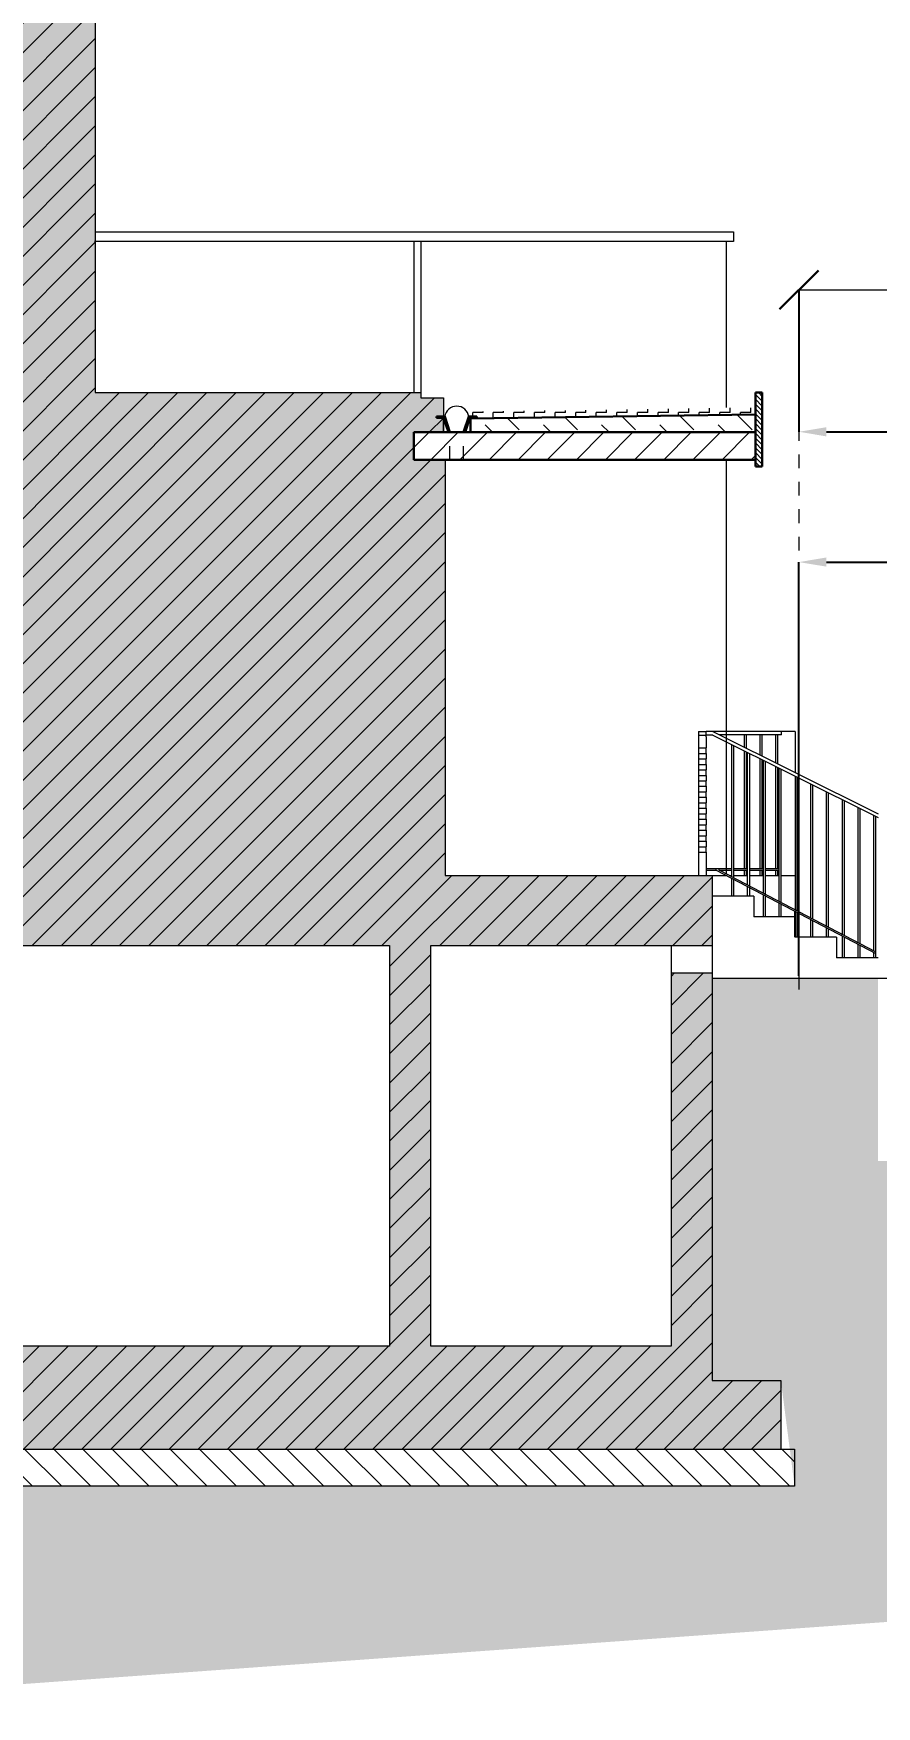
# Model space of a CAD drawing. Header units: millimetres. Extents: x -19 to 261, y -91 to 25.
# Drawn here: x 205.09 to 211.24, y -5.17 to 7.02 of the extents above; entities that cross this region are included whole.
import ezdxf

# ---------------------------------------------------------------- set-up
doc = ezdxf.new("R2010")
doc.units = ezdxf.units.MM
for name, pattern in [('ACAD_ISO14W100_S12', [0.06, 0, -0.03, 0, -0.03]), ('ALL_S14', [0.08, 0, -0.08]), ('NASCOSTA2_S2', [0.3, 0.2, -0.1])]:
    doc.linetypes.add(name, pattern=pattern)
doc.layers.get('0').update_dxf_attribs({"true_color": 0x000000})
doc.layers.add('XR$3$_47143', color=7, linetype='Continuous', true_color=0x000000)
doc.layers.add('XR$3$STANDARD_1', color=7, linetype='Continuous', lineweight=18, true_color=0x000000)
doc.layers.add('XR$3$Travi', color=7, linetype='NASCOSTA2_S2', lineweight=18, true_color=0x000000)
doc.styles.add('DIMSTYLE_4', font='arial.ttf')
doc.styles.add('DIMSTYLE_5', font='arial.ttf')
doc.dimstyles.new('DIMSTYLE_4', dxfattribs={"dimtxt": 0.2, "dimasz": 0.2, "dimexe": 0, "dimexo": 1e-06, "dimgap": 0.1, "dimtad": 0, "dimtoh": 1, "dimzin": 1, "dimdsep": 46, "dimtxsty": 'DIMSTYLE_4', "dimcen": 0, "dimadec": 0, "dimazin": 0, "dimtfac": 1, "dimtdec": 4, "dimtix": 1, "dimtofl": 0, "dimtmove": 1, "dimatfit": 3, "dimfxl": 1, "dimtolj": 1, "dimtzin": 1, "dimarcsym": 0})
doc.dimstyles.new('DIMSTYLE_5', dxfattribs={"dimtxt": 0.2, "dimasz": 0.2, "dimexe": 0, "dimexo": 1e-06, "dimgap": 0.1, "dimtad": 0, "dimtoh": 1, "dimzin": 1, "dimdsep": 46, "dimtxsty": 'DIMSTYLE_5', "dimcen": 0, "dimadec": 0, "dimazin": 0, "dimtfac": 1, "dimtdec": 4, "dimtix": 1, "dimtofl": 0, "dimtmove": 1, "dimatfit": 3, "dimfxl": 1, "dimtolj": 1, "dimtzin": 1, "dimarcsym": 0})
pattern_1 = [(135, (0, 0), (-0.21213203, -0.21213203), [0.2, -0.1]), (135, (-0.10607, -0.10607), (-0.21213203, -0.21213203), [0.2, -0.1])]
pattern_2 = [(45, (0, 0), (-0.21213203, 0.21213203), []), (45, (-0.10607, 0.10607), (-0.21213203, 0.21213203), [])]

# ---------------------------------------------------------------- blocks, each defined once
blk = doc.blocks.new('*D32')
at = {"color": 0, "lineweight": -2}
for p, q in [((210.671, 5.157), (210.671, 4.122)), ((226.671, 5.157), (226.671, 4.122)), ((210.871, 4.122), (218.082, 4.122)), ((226.471, 4.122), (219.26, 4.122))]:
    blk.add_line(p, q, dxfattribs=at)
at = {"color": 0}
for points in [[(210.871, 4.155), (210.871, 4.088), (210.671, 4.122)], [(226.471, 4.088), (226.471, 4.155), (226.671, 4.122)]]:
    blk.add_solid(points, dxfattribs=at)
at = {"layer": 'Defpoints', "color": 0}
for p in [(210.671, 5.157), (226.671, 5.157), (226.671, 4.122)]:
    blk.add_point(p, dxfattribs=at)
at = {"color": 0, "insert": (218.671, 4.122), "char_height": 0.2, "attachment_point": 5, "style": 'DIMSTYLE_4'}
blk.add_mtext('\\A1;16.00<>', dxfattribs=at)
blk = doc.blocks.new('*D37')
at = {"color": 0, "lineweight": -2}
for p, q in [((210.671, 0.157), (210.671, 3.172)), ((210.871, 3.172), (211.578, 3.172)), ((213.331, 3.172), (212.624, 3.172)), ((213.531, 0.007), (213.531, 3.172))]:
    blk.add_line(p, q, dxfattribs=at)
at = {"color": 0}
for points in [[(210.871, 3.206), (210.871, 3.139), (210.671, 3.172)], [(213.331, 3.139), (213.331, 3.206), (213.531, 3.172)]]:
    blk.add_solid(points, dxfattribs=at)
at = {"layer": 'Defpoints', "color": 0}
for p in [(213.531, 3.172), (210.671, 0.157), (213.531, 0.007)]:
    blk.add_point(p, dxfattribs=at)
at = {"color": 0, "insert": (212.101, 3.172), "char_height": 0.2, "attachment_point": 5, "style": 'DIMSTYLE_5'}
blk.add_mtext('\\A1;2.86<>', dxfattribs=at)

msp = doc.modelspace()

# ---------------------------------------------------------------- hatches: boundary and pattern name
at = {"layer": 'XR$3$STANDARD_1', "lineweight": 5, "true_color": 0xff0000}
h = msp.add_hatch(dxfattribs=at)
h.set_pattern_fill('TRATTEGGIO_5', color=1, scale=0.1, style=0, pattern_type=2)
h.set_pattern_definition(pattern_2)
h.paths.add_polyline_path([(205.544, 17.488), (206.069, 17.488), (206.069, 18.188), (204.284, 18.188), (204.284, 0.378), (207.689, 0.378), (207.689, -2.542), (204.284, -2.542), (204.284, -2.942), (204.297, -3.083), (204.284, -2.962), (204.284, -3.292), (210.539, -3.292), (210.539, -2.792), (210.039, -2.792), (210.039, 0.178), (209.739, 0.178), (209.739, -2.542), (207.989, -2.542), (207.989, 0.378), (210.039, 0.378), (210.039, 0.888), (208.094, 0.888), (208.094, 3.918), (207.865, 3.918), (207.865, 4.118), (208.081, 4.118), (208.081, 4.223), (208.031, 4.223), (208.031, 4.233), (208.081, 4.233), (208.081, 4.368), (207.915, 4.368), (207.915, 4.408), (205.544, 4.408)], flags=0)
at = {"layer": 'XR$3$STANDARD_1', "lineweight": 5, "true_color": 0xadadad}
msp.add_hatch(color=253, dxfattribs=at).paths.add_polyline_path([(205.544, 17.488), (206.069, 17.488), (206.069, 18.188), (204.284, 18.188), (204.284, 0.378), (207.689, 0.378), (207.689, -2.542), (204.284, -2.542), (204.284, -2.939), (204.297, -3.083), (204.284, -2.962), (204.284, -3.292), (210.539, -3.292), (210.539, -2.792), (210.039, -2.792), (210.039, 0.178), (209.739, 0.178), (209.739, -2.542), (207.989, -2.542), (207.989, 0.378), (210.039, 0.378), (210.039, 0.888), (208.094, 0.888), (208.094, 3.918), (207.865, 3.918), (207.865, 4.118), (208.081, 4.118), (208.081, 4.223), (208.031, 4.223), (208.031, 4.233), (208.081, 4.233), (208.081, 4.368), (207.915, 4.368), (207.915, 4.408), (205.544, 4.408)], flags=0)
at = {"layer": 'XR$3$STANDARD_1', "lineweight": 5, "true_color": 0x000000}
h = msp.add_hatch(dxfattribs=at)
h.set_pattern_fill('TRATTEGGIO_10', color=18, scale=0.1, style=0, pattern_type=2)
h.set_pattern_definition([(135, (0, 0), (-0.035355339, -0.035355339), []), (135, (-0.01768, -0.01768), (-0.035355339, -0.035355339), [])])
h.paths.add_polyline_path([(210.354, 3.868), (210.404, 3.868), (210.404, 4.408), (210.354, 4.408)], flags=0)
at = {"layer": 'XR$3$STANDARD_1', "lineweight": 5, "true_color": 0xff0000}
h = msp.add_hatch(dxfattribs=at)
h.set_pattern_fill('RETINO', color=1, scale=0.075, angle=90, style=0, pattern_type=2)
h.set_pattern_definition([(90, (302223.69419, 145575.136235), (-0.075, 0.075), [0.075, -0.075]), (180, (302223.69419, 145575.136235), (-0.075, -0.075), [0.075, -0.075])])
h.paths.add_polyline_path([(208.278, 4.223), (208.278, 4.218), (210.354, 4.248), (210.354, 4.298), (208.278, 4.268), (208.278, 4.233), (208.324, 4.233), (208.324, 4.223)], flags=0)
at = {"layer": 'XR$3$STANDARD_1', "lineweight": 5, "true_color": 0x000000}
h = msp.add_hatch(dxfattribs=at)
h.set_pattern_fill('TRATTEGGIO_8', color=18, scale=0.1, style=0, pattern_type=2)
h.set_pattern_definition(pattern_1)
h.paths.add_polyline_path([(208.278, 4.118), (210.354, 4.118), (210.354, 4.248), (208.278, 4.218)], flags=0)
h = msp.add_hatch(dxfattribs=at)
h.set_pattern_fill('TRATTEGGIO_5', color=18, scale=0.1, style=0, pattern_type=2)
h.set_pattern_definition(pattern_2)
h.paths.add_polyline_path([(210.354, 4.118), (207.865, 4.118), (207.865, 3.918), (210.354, 3.918)], flags=0)
at = {"layer": 'XR$3$STANDARD_1', "lineweight": 18, "true_color": 0x0000ff}
h = msp.add_hatch(dxfattribs=at)
h.set_pattern_fill('TRATTEGGIO_8', color=5, scale=0.1, style=0, pattern_type=2)
h.set_pattern_definition(pattern_1)
h.paths.add_polyline_path([(211.432, -4.543), (212.719, -5.168), (215.763, -4.621), (223.563, -4.93), (226.417, -4.455), (232.861, -5.073), (238.877, -4.36), (247.308, -4.543), (251.772, -2.242), (251.772, -0.012), (245.345, -0.012), (245.345, -0.262), (245.495, -0.262), (245.495, -0.462), (245.145, -0.462), (245.141, 0.086), (244.43, 0.086), (244.43, -0.042), (244.485, -0.232), (244.343, -0.762), (241.777, -0.762), (241.635, -0.232), (241.69, -0.042), (241.69, 0.038), (241.693, 0.095), (241.563, 0.049), (240.967, 0.09), (240.566, 0.096), (240.311, 0.077), (240.026, 0.083), (240.009, 0.097), (240.019, 0.038), (240.019, -0.042), (240.074, -0.232), (239.94, -0.732), (237.832, -0.732), (237.123, -3.377), (235.601, -3.377), (234.893, -0.732), (232.798, -0.732), (232.664, -0.232), (232.719, -0.042), (232.719, 0.038), (232.729, 0.104), (232.073, 0.084), (231.517, 0.052), (231.008, 0.044), (230.427, 0.044), (229.919, 0.052), (229.638, 0.067), (229.476, 0.084), (229.48, 0.038), (229.48, -0.042), (229.535, -0.232), (229.427, -0.632), (226.843, -0.632), (226.587, -1.192), (226.474, -1.439), (225.404, -1.439), (223.477, -1.439), (223.297, -3.868), (220.244, -3.868), (220.048, -2.484), (218.028, -2.484), (216.913, -1.192), (211.247, -1.192), (211.247, 0.138), (210.039, 0.138), (210.039, -2.792), (210.539, -2.792), (210.639, -3.562), (204.284, -3.562), (204.284, -5.057)], flags=0)
at = {"layer": 'XR$3$STANDARD_1', "lineweight": 5, "true_color": 0x000000}
h = msp.add_hatch(dxfattribs=at)
h.set_pattern_fill('TRATTEGGIO_5', color=18, scale=0.1, angle=90, style=0, pattern_type=2)
h.set_pattern_definition([(135, (0, 0), (-0.21213203, -0.21213203), []), (135, (-0.10607, -0.10607), (-0.21213203, -0.21213203), [])])
h.paths.add_polyline_path([(204.284, -3.562), (210.639, -3.562), (210.639, -3.292), (204.284, -3.292)], flags=0)

# ---------------------------------------------------------------- linework, layer by layer
at = {"layer": 'XR$3$_47143', "color": 18, "lineweight": 5, "true_color": 0x000000}
for p, q in [((210.144, 0.899), (210.144, 3.918)), ((210.039, 0.888), (210.144, 0.888)), ((210.165, 0.888), (210.182, 0.888)), ((210.197, 0.888), (210.297, 0.888)), ((210.312, 0.888), (210.412, 0.888)), ((210.427, 0.888), (210.527, 0.888)), ((210.542, 0.888), (210.643, 0.888))]:
    msp.add_line(p, q, dxfattribs=at)
at = {"layer": 'XR$3$STANDARD_1', "color": 18, "lineweight": 18, "true_color": 0x000000}
for p, q in [((205.544, 17.488), (205.544, 4.408)), ((205.544, 4.408), (207.915, 4.408)), ((207.915, 4.408), (207.915, 4.368)), ((207.915, 4.368), (208.081, 4.368)), ((208.081, 4.368), (208.081, 4.233)), ((208.081, 4.223), (208.081, 4.118)), ((208.081, 4.223), (208.081, 4.118)), ((208.081, 4.118), (208.081, 4.218)), ((208.094, 3.918), (208.094, 0.888)), ((209.94, 1.938), (209.995, 1.938)), ((209.94, 1.938), (209.94, 1.898)), ((209.94, 1.91), (209.995, 1.91)), ((209.995, 1.898), (209.995, 1.938)), ((209.94, 1.818), (209.995, 1.818)), ((209.94, 1.818), (209.94, 1.778)), ((209.94, 1.778), (209.995, 1.778)), ((209.94, 1.738), (209.995, 1.738)), ((209.94, 1.738), (209.94, 1.698)), ((209.995, 1.778), (209.995, 1.818)), ((209.995, 1.698), (209.995, 1.738)), ((209.94, 1.698), (209.995, 1.698)), ((209.94, 1.658), (209.995, 1.658)), ((209.94, 1.658), (209.94, 1.618)), ((209.94, 1.618), (209.995, 1.618)), ((209.995, 1.618), (209.995, 1.658)), ((210.643, 1.611), (210.643, 0.639)), ((209.94, 1.578), (209.995, 1.578)), ((209.94, 1.578), (209.94, 1.538)), ((209.94, 1.538), (209.995, 1.538)), ((209.94, 1.498), (209.995, 1.498)), ((209.94, 1.498), (209.94, 1.458)), ((209.995, 1.538), (209.995, 1.578)), ((209.995, 1.458), (209.995, 1.498)), ((209.94, 1.458), (209.995, 1.458)), ((209.94, 1.418), (209.995, 1.418)), ((209.94, 1.418), (209.94, 1.378)), ((209.94, 1.378), (209.995, 1.378)), ((209.995, 1.378), (209.995, 1.418)), ((209.94, 1.338), (209.995, 1.338)), ((209.94, 1.338), (209.94, 1.298)), ((209.94, 1.298), (209.995, 1.298)), ((209.94, 1.258), (209.995, 1.258)), ((209.94, 1.258), (209.94, 1.218)), ((209.995, 1.298), (209.995, 1.338)), ((209.995, 1.218), (209.995, 1.258)), ((209.94, 1.218), (209.995, 1.218)), ((209.94, 1.178), (209.995, 1.178)), ((209.94, 1.178), (209.94, 1.138)), ((209.94, 1.138), (209.995, 1.138)), ((209.94, 1.098), (209.995, 1.098)), ((209.94, 1.098), (209.94, 1.058)), ((209.995, 1.138), (209.995, 1.178)), ((209.995, 1.058), (209.995, 1.098)), ((209.94, 1.058), (209.995, 1.058)), ((208.094, 0.888), (210.039, 0.888)), ((210.039, 0.888), (210.039, -2.792)), ((204.284, 0.378), (207.689, 0.378)), ((207.689, 0.378), (207.689, -2.542)), ((207.989, 0.378), (209.739, 0.378)), ((207.989, -2.542), (207.989, 0.378)), ((209.739, 0.378), (209.739, -2.542)), ((209.739, 0.378), (210.039, 0.378)), ((209.739, 0.178), (210.039, 0.178)), ((213.486, 0.138), (210.039, 0.138)), ((207.689, -2.542), (204.284, -2.542)), ((209.739, -2.542), (207.989, -2.542)), ((210.039, -2.792), (210.539, -2.792)), ((210.539, -2.792), (210.539, -3.292)), ((204.284, -3.292), (210.639, -3.292)), ((210.639, -3.292), (210.639, -3.562)), ((210.639, -3.562), (204.284, -3.562))]:
    msp.add_line(p, q, dxfattribs=at)
at = {"layer": 'XR$3$STANDARD_1', "color": 18, "lineweight": 5, "true_color": 0x000000}
for p, q in [((207.865, 5.508), (205.539, 5.508)), ((205.544, 5.578), (210.194, 5.578)), ((210.194, 5.508), (207.915, 5.508)), ((210.144, 4.298), (210.144, 5.508)), ((210.194, 5.578), (210.194, 5.508))]:
    msp.add_line(p, q, dxfattribs=at)
at = {"layer": 'XR$3$STANDARD_1', "color": 32, "lineweight": 18, "true_color": 0xcc6600}
for p, q in [((207.915, 5.508), (207.865, 5.508)), ((207.865, 5.508), (207.865, 4.408)), ((207.915, 5.508), (207.915, 4.408))]:
    msp.add_line(p, q, dxfattribs=at)
at = {"layer": 'XR$3$STANDARD_1', "color": 1, "lineweight": 30, "true_color": 0xff0000}
for p, q in [((210.53, 5.016), (210.813, 5.298)), ((210.53, 5.016), (210.813, 5.298)), ((210.354, 4.408), (210.404, 4.408)), ((210.354, 4.408), (210.354, 3.868)), ((210.404, 4.408), (210.404, 3.868)), ((207.865, 4.118), (207.865, 3.918)), ((210.354, 3.918), (207.865, 3.918)), ((210.404, 3.868), (210.354, 3.868))]:
    msp.add_line(p, q, dxfattribs=at)
at = {"layer": 'XR$3$STANDARD_1', "color": 1, "lineweight": 18, "true_color": 0xff0000}
for p, q in [((210.671, 5.157), (232.871, 5.157)), ((210.043, 1.938), (209.995, 1.938)), ((210.043, 1.91), (209.995, 1.91)), ((210.043, 1.938), (211.247, 1.338)), ((210.043, 1.91), (211.247, 1.31)), ((210.182, 0.879), (210.182, 1.841)), ((210.197, 0.872), (210.197, 1.833)), ((210.297, 0.819), (210.297, 1.784)), ((210.312, 0.812), (210.312, 1.776)), ((210.412, 0.759), (210.412, 1.726)), ((210.427, 0.752), (210.427, 1.719)), ((210.527, 0.699), (210.527, 1.669)), ((210.542, 0.692), (210.542, 1.662)), ((210.657, 0.632), (210.657, 1.604)), ((210.757, 0.579), (210.757, 1.554)), ((210.772, 0.572), (210.772, 1.547)), ((210.872, 0.519), (210.872, 1.497)), ((210.887, 0.512), (210.887, 1.49)), ((210.987, 0.459), (210.987, 1.44)), ((211.002, 0.452), (211.002, 1.432)), ((211.102, 0.399), (211.102, 1.382)), ((211.117, 0.392), (211.117, 1.375)), ((211.217, 0.339), (211.217, 1.325)), ((211.232, 0.288), (211.232, 1.318)), ((210.067, 0.928), (211.232, 0.32)), ((210.165, 0.888), (210.089, 0.928)), ((210.165, 0.888), (211.232, 0.332)), ((210.182, 0.738), (210.182, 0.868)), ((210.197, 0.738), (210.197, 0.86)), ((210.341, 0.738), (210.039, 0.738)), ((210.297, 0.738), (210.297, 0.808)), ((210.312, 0.738), (210.312, 0.8)), ((210.341, 0.738), (210.341, 0.588)), ((210.412, 0.588), (210.412, 0.748)), ((210.427, 0.588), (210.427, 0.74)), ((210.527, 0.588), (210.527, 0.688)), ((210.542, 0.588), (210.542, 0.68)), ((210.642, 0.438), (210.642, 0.628)), ((210.643, 0.628), (210.643, 0.438)), ((210.657, 0.438), (210.657, 0.62)), ((210.643, 0.588), (210.341, 0.588)), ((210.643, 0.588), (210.643, 0.438)), ((210.757, 0.438), (210.757, 0.568)), ((210.772, 0.438), (210.772, 0.56)), ((210.872, 0.438), (210.872, 0.508)), ((210.887, 0.438), (210.887, 0.5)), ((210.945, 0.438), (210.643, 0.438)), ((210.945, 0.438), (210.945, 0.288)), ((210.987, 0.288), (210.987, 0.448)), ((211.002, 0.288), (211.002, 0.44)), ((211.102, 0.288), (211.102, 0.388)), ((211.117, 0.288), (211.117, 0.38)), ((211.247, 0.288), (210.945, 0.288)), ((211.217, 0.288), (211.217, 0.328))]:
    msp.add_line(p, q, dxfattribs=at)
at = {"layer": 'XR$3$STANDARD_1', "color": 1, "linetype": 'ALL_S14', "lineweight": 18, "true_color": 0xff0000}
msp.add_line((210.671, 5.157), (210.671, -0.012), dxfattribs=at)
at = {"layer": 'XR$3$STANDARD_1', "color": 18, "lineweight": 30, "true_color": 0x000000}
for p, q in [((208.031, 4.233), (208.09, 4.233)), ((208.031, 4.233), (208.031, 4.223)), ((208.031, 4.223), (208.081, 4.223)), ((208.081, 4.223), (208.118, 4.118)), ((208.09, 4.233), (208.128, 4.118)), ((208.266, 4.233), (208.228, 4.118)), ((208.274, 4.223), (208.238, 4.118)), ((208.324, 4.233), (208.266, 4.233)), ((208.324, 4.223), (208.274, 4.223)), ((208.278, 4.218), (210.354, 4.248)), ((208.278, 4.118), (208.278, 4.218)), ((208.324, 4.233), (208.324, 4.223)), ((210.354, 4.118), (207.865, 4.118)), ((210.643, 0.888), (210.642, 0.888))]:
    msp.add_line(p, q, dxfattribs=at)
at = {"layer": 'XR$3$STANDARD_1', "color": 18, "linetype": 'ACAD_ISO14W100_S12', "lineweight": 5, "true_color": 0x000000}
for p, q in [((208.128, 3.918), (208.128, 4.118)), ((208.228, 3.918), (208.228, 4.118))]:
    msp.add_line(p, q, dxfattribs=at)
at = {"layer": 'XR$3$STANDARD_1', "color": 1, "lineweight": 5, "true_color": 0xff0000}
for p, q in [((210.643, 1.938), (210.043, 1.938)), ((210.543, 1.913), (210.093, 1.913)), ((210.273, 1.824), (210.273, 1.913)), ((210.288, 1.816), (210.288, 1.913)), ((210.388, 1.766), (210.388, 1.913)), ((210.403, 1.759), (210.403, 1.913)), ((210.503, 1.709), (210.503, 1.913)), ((210.518, 1.701), (210.518, 1.913)), ((210.543, 1.913), (210.543, 1.938)), ((210.643, 1.938), (210.643, 1.639)), ((210.273, 0.938), (210.273, 1.796)), ((210.288, 0.938), (210.288, 1.788)), ((210.388, 0.938), (210.388, 1.738)), ((210.403, 0.938), (210.403, 1.731)), ((210.503, 0.938), (210.503, 1.681)), ((210.518, 0.938), (210.518, 1.673)), ((209.995, 0.938), (210.182, 0.938)), ((209.995, 0.928), (210.067, 0.928)), ((210.067, 0.928), (210.067, 0.938)), ((210.089, 0.928), (210.089, 0.938)), ((210.089, 0.928), (210.182, 0.928)), ((210.197, 0.938), (210.297, 0.938)), ((210.197, 0.928), (210.297, 0.928)), ((210.273, 0.888), (210.273, 0.928)), ((210.288, 0.888), (210.288, 0.928)), ((210.312, 0.938), (210.412, 0.938)), ((210.312, 0.928), (210.412, 0.928)), ((210.388, 0.888), (210.388, 0.928)), ((210.403, 0.888), (210.403, 0.928)), ((210.427, 0.938), (210.527, 0.938)), ((210.427, 0.928), (210.527, 0.928)), ((210.503, 0.888), (210.503, 0.928)), ((210.518, 0.888), (210.518, 0.928))]:
    msp.add_line(p, q, dxfattribs=at)
at = {"layer": 'XR$3$STANDARD_1', "color": 18, "lineweight": 5, "true_color": 0x000000}
msp.add_arc((208.178, 4.219), 0.0891, 8.8862, 171.1138, dxfattribs=at)
at = {"layer": 'XR$3$Travi', "color": 18, "lineweight": 5, "true_color": 0x000000}
for p, q in [((209.94, 1.898), (209.94, 1.818)), ((209.995, 1.898), (209.995, 1.818)), ((209.94, 1.778), (209.94, 1.738)), ((209.995, 1.778), (209.995, 1.738)), ((209.94, 1.698), (209.94, 1.658)), ((209.94, 1.618), (209.94, 1.578)), ((209.995, 1.698), (209.995, 1.658)), ((209.995, 1.618), (209.995, 1.578)), ((209.94, 1.538), (209.94, 1.498)), ((209.995, 1.538), (209.995, 1.498)), ((209.94, 1.458), (209.94, 1.418)), ((209.94, 1.378), (209.94, 1.338)), ((209.995, 1.458), (209.995, 1.418)), ((209.995, 1.378), (209.995, 1.338)), ((209.94, 1.298), (209.94, 1.258)), ((209.995, 1.298), (209.995, 1.258)), ((209.94, 1.218), (209.94, 1.178)), ((209.94, 1.138), (209.94, 1.098)), ((209.995, 1.218), (209.995, 1.178)), ((209.995, 1.138), (209.995, 1.098)), ((209.94, 1.058), (209.94, 0.888)), ((209.995, 1.058), (209.995, 0.888))]:
    msp.add_line(p, q, dxfattribs=at)

# ---------------------------------------------------------------- dimensions: what is measured, and where the dimension line sits
for base, p1, p2, dimstyle, override, picture, middle in [((226.671, 4.122), (210.671, 5.157), (226.671, 5.157), 'DIMSTYLE_4', {"dimscale": 1, "dimtxt": 0.2, "dimasz": 0.2, "dimexe": 0, "dimexo": 1e-06, "dimgap": 0.1, "dimtih": 0, "dimdec": 2, "dimlfac": 1, "dimzin": 4, "dimtxsty": 'DIMSTYLE_4', "dimcen": 0, "dimtix": 0, "dimtmove": 0, "dimtzin": 1}, '*D32', (218.671, 4.122)), ((213.531, 3.172), (210.671, 0.157), (213.531, 0.007), 'DIMSTYLE_5', {"dimscale": 1, "dimtxt": 0.2, "dimasz": 0.2, "dimexe": 0, "dimexo": 1e-06, "dimgap": 0.1, "dimtih": 0, "dimdec": 2, "dimlfac": 1, "dimzin": 4, "dimtxsty": 'DIMSTYLE_5', "dimcen": 0, "dimtix": 0, "dimtmove": 0, "dimtzin": 1}, '*D37', (212.101, 3.172))]:
    dim = msp.add_linear_dim(base=base, p1=p1, p2=p2, text='<><>', dimstyle=dimstyle, override=override)
    dim.commit()
    dim.dimension.update_dxf_attribs({"geometry": picture, "text_midpoint": middle})

doc.saveas('drawing.dxf')
